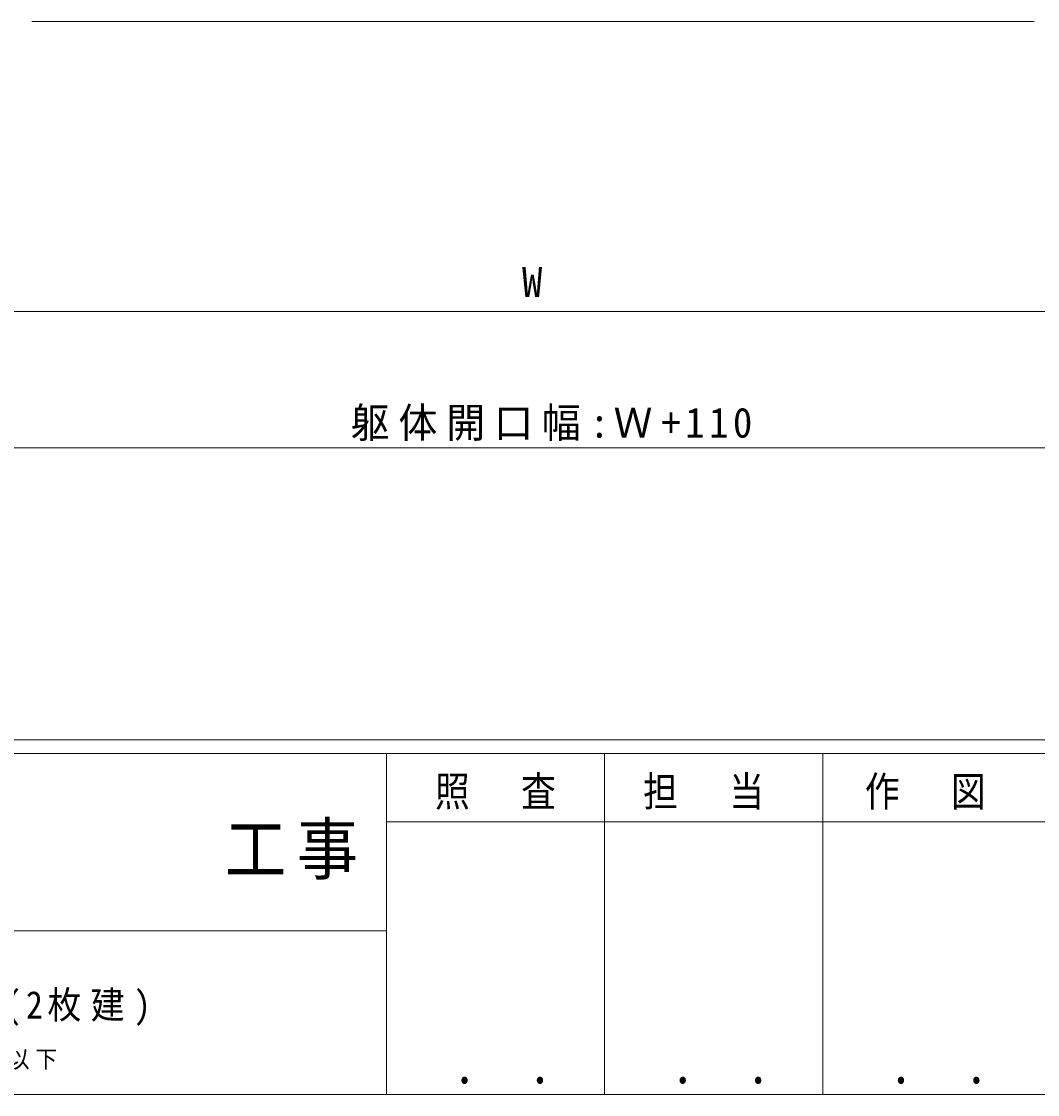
# Model space of a CAD drawing. Units: millimetres, scale not verified. Extents: x -567 to 567, y -403 to 403.
# Drawn here: x 119.8 to 268.8, y -403 to -245.7 of the extents above; entities that cross this region are included whole.
import ezdxf
from ezdxf.enums import TextEntityAlignment as Align

# ---------------------------------------------------------------- set-up
doc = ezdxf.new("R2010")
doc.units = ezdxf.units.MM
doc.header["$LTSCALE"] = 2
for name, color, linetype, lineweight in [('0-1_YKK_ZWAK', 7, 'Continuous', 18), ('0-6_YKK_D', 6, 'Continuous', 18), ('0-7_YSS_K', 3, 'Continuous', 18)]:
    doc.layers.add(name, color=color, linetype=linetype, lineweight=lineweight)
doc.layers.add('0-2_USER1', color=7, linetype='Continuous')
doc.styles.add('ＭＳ ゴシック', font='')
doc.styles.get('ＭＳ ゴシック').set_extended_font_data('MS Gothic')

msp = doc.modelspace()

# ---------------------------------------------------------------- linework, layer by layer
at = {"layer": '0-1_YKK_ZWAK'}
for p, q in [((537.274, -351), (-562.726, -351)), ((483.274, -353), (-562.726, -353)), ((173.274, -353), (173.274, -403)), ((205.274, -353), (205.274, -403)), ((237.274, -353), (237.274, -403)), ((270.68, -362.999), (173.274, -362.999)), ((-10.726, -378.999), (173.274, -378.999)), ((-562.726, -403), (483.274, -403))]:
    msp.add_line(p, q, dxfattribs=at)
at = {"layer": '0-6_YKK_D'}
for p, q in [((26.764, -288.184), (362.764, -288.184)), ((-35.236, -308.184), (424.764, -308.184))]:
    msp.add_line(p, q, dxfattribs=at)
at = {"layer": '0-7_YSS_K'}
msp.add_line((268.264, -245.684), (121.264, -245.684), dxfattribs=at)

# ---------------------------------------------------------------- texts
at = {"layer": '0-1_YKK_ZWAK', "attachment_point": 7, "style": 'ＭＳ ゴシック'}
for s, insert, char_height in [('\\T1.24;\\W0.85;照\\~\\~査', (180.401, -361.258), 4.399), ('\\T1.24;\\W0.85;担\\~\\~当', (210.923, -361.258), 4.399), ('\\T1.24;\\W0.85;作\\~\\~図', (243.445, -361.232), 4.399), ('\\T1.17;\\W0.9;工事', (149.605, -371.509), 7.331), ('\\T1.24;\\W0.85;\\~．\\~．', (179.638, -401.494), 5.132), ('\\T1.24;\\W0.85;\\~．\\~．', (211.638, -401.494), 5.132), ('\\T1.24;\\W0.85;\\~．\\~．', (243.638, -401.494), 5.132)]:
    msp.add_mtext(s, dxfattribs=dict(at, insert=insert, char_height=char_height))
at = {"layer": '0-2_USER1', "attachment_point": 7, "style": 'ＭＳ ゴシック'}
for s, insert, char_height in [('\\T1.28;\\W0.9;EXIMA\\~31\\~可動網戸\\~WS10E\\~型\\~RC枠\\~引違い窓(2枚建)', (-9.283, -392.934), 4.032), ('\\T1.28;\\W0.9;C･D･Eﾀｲﾌﾟ/35mm溝幅(網戸たてかまち55mm)\\~H=2200より大きく2400以下', (-1.016, -399.785), 2.566)]:
    msp.add_mtext(s, dxfattribs=dict(at, insert=insert, char_height=char_height))
at = {"layer": '0-6_YKK_D', "color": 7, "style": 'ＭＳ ゴシック'}
msp.add_text('W', height=4.399, dxfattribs=at).set_placement((193.164, -287.384), align=Align.BOTTOM_LEFT)
at = {"layer": '0-6_YKK_D', "color": 7, "insert": (168.044, -307.184), "char_height": 4.399, "attachment_point": 7, "style": 'ＭＳ ゴシック'}
msp.add_mtext('\\T1.23;\\W0.95;躯体開口幅:Ｗ+110', dxfattribs=at)

doc.saveas('drawing.dxf')
